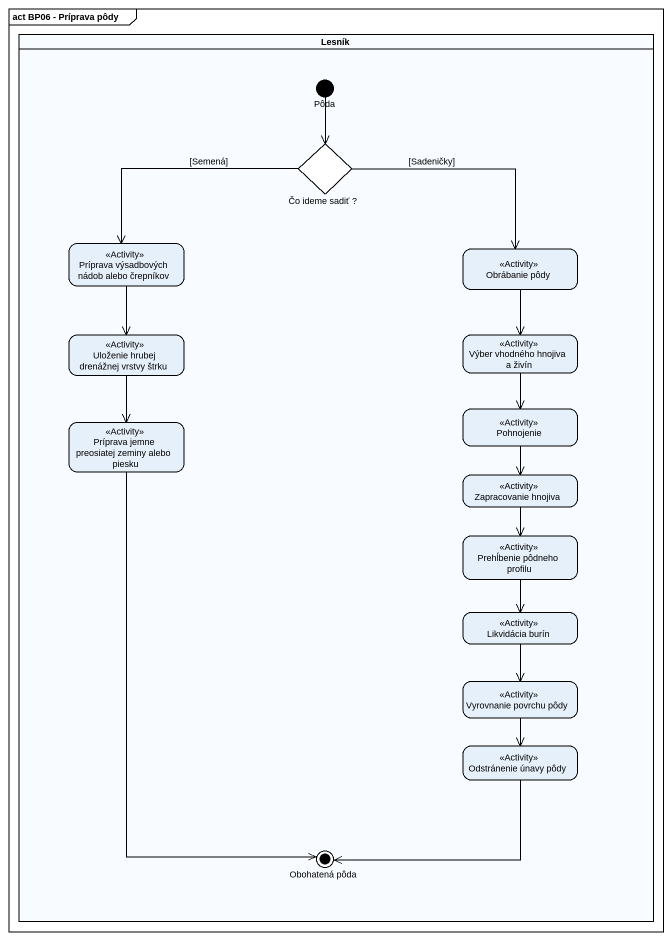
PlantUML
@startuml
mainframe act BP06 - Príprava pôdy
hide empty description
state Lesník <<partition>> {
  state Pôda <<start>>
  state "Čo ideme sadiť ?" as Čo_ideme_sadiť <<choice>>
  state "Príprava výsadbových nádob alebo črepníkov" as Príprava_výsadbových_nádob <<Activity>>
  state "Obrábanie pôdy" as Obrábanie_pôdy <<Activity>>
  state "Uloženie hrubej drenážnej vrstvy štrku" as Uloženie_hrubej_drenážnej <<Activity>>
  state "Výber vhodného hnojiva a živín" as Výber_vhodného_hnojiva_a <<Activity>>
  state "Príprava jemne preosiatej zeminy alebo piesku" as Príprava_jemne_preosiatej <<Activity>>
  state Pohnojenie <<Activity>>
  state "Zapracovanie hnojiva" as Zapracovanie_hnojiva <<Activity>>
  state "Prehĺbenie pôdneho profilu" as Prehĺbenie_pôdneho_profilu <<Activity>>
  state "Likvidácia burín" as Likvidácia_burín <<Activity>>
  state "Vyrovnanie povrchu pôdy" as Vyrovnanie_povrchu_pôdy <<Activity>>
  state "Odstránenie únavy pôdy" as Odstránenie_únavy_pôdy <<Activity>>
  state "Obohatená pôda" as Obohatená_pôda <<end>>
}
Pôda --> Čo_ideme_sadiť
Čo_ideme_sadiť -left-> Príprava_výsadbových_nádob : [Semená]
Čo_ideme_sadiť -right-> Obrábanie_pôdy : [Sadeničky]
Príprava_výsadbových_nádob --> Uloženie_hrubej_drenážnej
Obrábanie_pôdy --> Výber_vhodného_hnojiva_a
Uloženie_hrubej_drenážnej --> Príprava_jemne_preosiatej
Výber_vhodného_hnojiva_a --> Pohnojenie
Príprava_jemne_preosiatej --> Obohatená_pôda
Pohnojenie --> Zapracovanie_hnojiva
Zapracovanie_hnojiva --> Prehĺbenie_pôdneho_profilu
Prehĺbenie_pôdneho_profilu --> Likvidácia_burín
Likvidácia_burín --> Vyrovnanie_povrchu_pôdy
Vyrovnanie_povrchu_pôdy --> Odstránenie_únavy_pôdy
Odstránenie_únavy_pôdy -left-> Obohatená_pôda
@enduml
